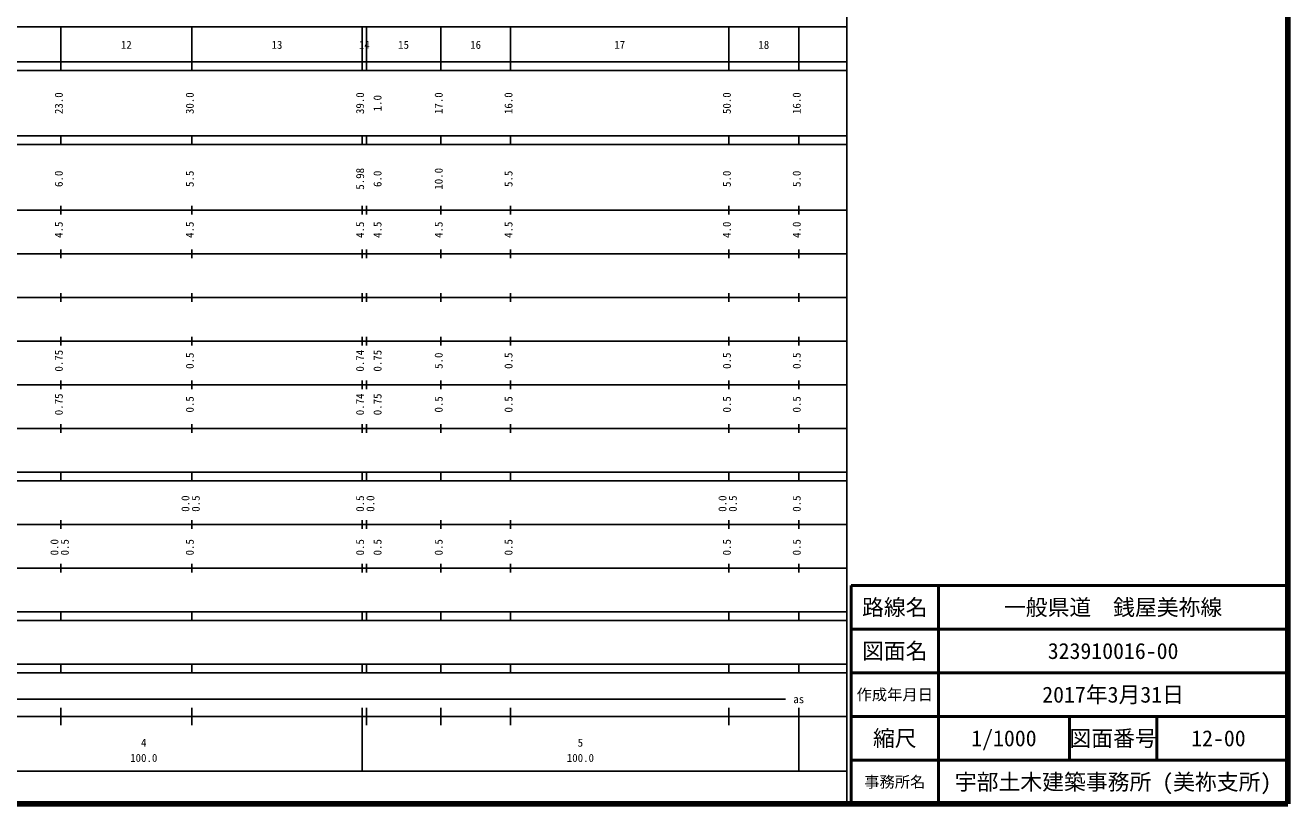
# Model space of a CAD drawing. Units: millimetres on the paper, enlarged 1000 times. Extents: x 40000 to 680000, y 20000 to 380000.
# Drawn here: x 390859 to 680000, y 20000 to 198357 of the extents above; entities that cross this region are included whole.
import ezdxf
from ezdxf.enums import TextEntityAlignment as Align

# ---------------------------------------------------------------- set-up
doc = ezdxf.new("R2010")
doc.units = ezdxf.units.MM
doc.header["$LTSCALE"] = 1000
for name, color, linetype, lineweight in [('M-TTL', 2, 'Continuous', 140), ('M-TTL-BAND', 7, 'Continuous', 25), ('M-TTL-FRAM', 2, 'Continuous', 50), ('M-TTL-LINE', 7, 'Continuous', 50)]:
    doc.layers.add(name, color=color, linetype=linetype, lineweight=lineweight)
doc.layers.add('M-TTL-TXT', color=7, linetype='Continuous')
doc.styles.add('ＭＳ ゴシック', font='')
doc.styles.get('ＭＳ ゴシック').set_extended_font_data('MS Gothic')

msp = doc.modelspace()

# ---------------------------------------------------------------- linework, layer by layer
at = {"layer": 'M-TTL'}
for p, q in [((680000, 20000), (680000, 380000)), ((40000, 20000), (680000, 20000))]:
    msp.add_line(p, q, dxfattribs=at)
at = {"layer": 'M-TTL-BAND'}
for p, q in [((579000, 20000), (579000, 370000)), ((68000, 198000), (579000, 198000)), ((399000, 188000), (399000, 198000)), ((429000, 188000), (429000, 198000)), ((468000, 188000), (468000, 198000)), ((469000, 188000), (469000, 198000)), ((486000, 188000), (486000, 198000)), ((502000, 188000), (502000, 198000)), ((552000, 188000), (552000, 198000)), ((568000, 188000), (568000, 198000)), ((40000, 190000), (579000, 190000)), ((40000, 188000), (579000, 188000)), ((40000, 173000), (579000, 173000)), ((40000, 171000), (579000, 171000)), ((399000, 171000), (399000, 173000)), ((429000, 171000), (429000, 173000)), ((468000, 171000), (468000, 173000)), ((469000, 171000), (469000, 173000)), ((486000, 171000), (486000, 173000)), ((502000, 171000), (502000, 173000)), ((552000, 171000), (552000, 173000)), ((568000, 171000), (568000, 173000)), ((399000, 155000), (399000, 157000)), ((429000, 155000), (429000, 157000)), ((468000, 155000), (468000, 157000)), ((469000, 155000), (469000, 157000)), ((486000, 155000), (486000, 157000)), ((502000, 155000), (502000, 157000)), ((552000, 155000), (552000, 157000)), ((568000, 155000), (568000, 157000)), ((40000, 156000), (579000, 156000)), ((46000, 146000), (579000, 146000)), ((399000, 145000), (399000, 147000)), ((429000, 145000), (429000, 147000)), ((468000, 145000), (468000, 147000)), ((469000, 145000), (469000, 147000)), ((486000, 145000), (486000, 147000)), ((502000, 145000), (502000, 147000)), ((552000, 145000), (552000, 147000)), ((568000, 145000), (568000, 147000)), ((52000, 136000), (579000, 136000)), ((399000, 135000), (399000, 137000)), ((429000, 135000), (429000, 137000)), ((468000, 135000), (468000, 137000)), ((469000, 135000), (469000, 137000)), ((486000, 135000), (486000, 137000)), ((502000, 135000), (502000, 137000)), ((552000, 135000), (552000, 137000)), ((568000, 135000), (568000, 137000)), ((46000, 126000), (579000, 126000)), ((399000, 125000), (399000, 127000)), ((429000, 125000), (429000, 127000)), ((468000, 125000), (468000, 127000)), ((469000, 125000), (469000, 127000)), ((486000, 125000), (486000, 127000)), ((502000, 125000), (502000, 127000)), ((552000, 125000), (552000, 127000)), ((568000, 125000), (568000, 127000)), ((52000, 116000), (579000, 116000)), ((399000, 115000), (399000, 117000)), ((429000, 115000), (429000, 117000)), ((468000, 115000), (468000, 117000)), ((469000, 115000), (469000, 117000)), ((486000, 115000), (486000, 117000)), ((502000, 115000), (502000, 117000)), ((552000, 115000), (552000, 117000)), ((568000, 115000), (568000, 117000)), ((399000, 105000), (399000, 107000)), ((429000, 105000), (429000, 107000)), ((468000, 105000), (468000, 107000)), ((469000, 105000), (469000, 107000)), ((486000, 105000), (486000, 107000)), ((502000, 105000), (502000, 107000)), ((552000, 105000), (552000, 107000)), ((568000, 105000), (568000, 107000)), ((46000, 106000), (579000, 106000)), ((40000, 96000), (579000, 96000)), ((399000, 94000), (399000, 96000)), ((429000, 94000), (429000, 96000)), ((468000, 94000), (468000, 96000)), ((469000, 94000), (469000, 96000)), ((486000, 94000), (486000, 96000)), ((502000, 94000), (502000, 96000)), ((552000, 94000), (552000, 96000)), ((568000, 94000), (568000, 96000)), ((40000, 94000), (579000, 94000)), ((49000, 84000), (579000, 84000)), ((399000, 83000), (399000, 85000)), ((429000, 83000), (429000, 85000)), ((468000, 83000), (468000, 85000)), ((469000, 83000), (469000, 85000)), ((486000, 83000), (486000, 85000)), ((502000, 83000), (502000, 85000)), ((552000, 83000), (552000, 85000)), ((568000, 83000), (568000, 85000)), ((40000, 74000), (579000, 74000)), ((399000, 73000), (399000, 75000)), ((429000, 73000), (429000, 75000)), ((468000, 73000), (468000, 75000)), ((469000, 73000), (469000, 75000)), ((486000, 73000), (486000, 75000)), ((502000, 73000), (502000, 75000)), ((552000, 73000), (552000, 75000)), ((568000, 73000), (568000, 75000)), ((40000, 64000), (579000, 64000)), ((399000, 62000), (399000, 64000)), ((429000, 62000), (429000, 64000)), ((468000, 62000), (468000, 64000)), ((469000, 62000), (469000, 64000)), ((486000, 62000), (486000, 64000)), ((502000, 62000), (502000, 64000)), ((552000, 62000), (552000, 64000)), ((568000, 62000), (568000, 64000)), ((40000, 62000), (579000, 62000)), ((40000, 52000), (579000, 52000)), ((40000, 50000), (579000, 50000)), ((399000, 50000), (399000, 52000)), ((429000, 50000), (429000, 52000)), ((468000, 50000), (468000, 52000)), ((469000, 50000), (469000, 52000)), ((486000, 50000), (486000, 52000)), ((502000, 50000), (502000, 52000)), ((552000, 50000), (552000, 52000)), ((568000, 50000), (568000, 52000)), ((71000, 44000), (565000, 44000)), ((399000, 38000), (399000, 42000)), ((429000, 38000), (429000, 42000)), ((468000, 27500), (468000, 42000)), ((469000, 38000), (469000, 42000)), ((486000, 38000), (486000, 42000)), ((502000, 38000), (502000, 42000)), ((552000, 38000), (552000, 42000)), ((568000, 27500), (568000, 42000)), ((40000, 40000), (579000, 40000)), ((68000, 27500), (579000, 27500))]:
    msp.add_line(p, q, dxfattribs=at)
at = {"layer": 'M-TTL-FRAM'}
for p, q in [((680000, 70000), (580000, 70000)), ((580000, 70000), (580000, 20000))]:
    msp.add_line(p, q, dxfattribs=at)
at = {"layer": 'M-TTL-LINE'}
for p, q in [((600000, 70000), (600000, 20000)), ((680000, 60000), (580000, 60000)), ((680000, 50000), (580000, 50000)), ((680000, 40000), (580000, 40000)), ((630000, 40000), (630000, 30000)), ((650000, 40000), (650000, 30000)), ((680000, 30000), (580000, 30000))]:
    msp.add_line(p, q, dxfattribs=at)

# ---------------------------------------------------------------- texts
at = {"layer": 'M-TTL-BAND', "style": 'ＭＳ ゴシック'}
for s, p in [('12', (414000, 192405)), ('13', (448500, 192405)), ('14', (468500, 192405)), ('15', (477500, 192405)), ('16', (494000, 192405)), ('17', (527000, 192405)), ('18', (560000, 192405)), ('as', (568000, 42500)), ('4', (418000, 32523)), ('5', (518000, 32523)), ('100.0', (418000, 29033)), ('100.0', (518000, 29033))]:
    msp.add_text(s, height=1833, dxfattribs=at).set_placement(p, align=Align.BOTTOM_CENTER)
for s, p in [('23.0', (400000, 180500)), ('30.0', (430000, 180500)), ('39.0', (469000, 180500)), ('1.0', (473000, 180500)), ('17.0', (487000, 180500)), ('16.0', (503000, 180500)), ('50.0', (553000, 180500)), ('16.0', (569000, 180500)), ('6.0', (400000, 163174)), ('5.5', (430000, 163174)), ('5.98', (469000, 163174)), ('6.0', (473000, 163174)), ('10.0', (487000, 163174)), ('5.5', (503000, 163174)), ('5.0', (553000, 163174)), ('5.0', (569000, 163174)), ('4.5', (400000, 151500)), ('4.5', (430000, 151500)), ('4.5', (469000, 151500)), ('4.5', (473000, 151500)), ('4.5', (487000, 151500)), ('4.5', (503000, 151500)), ('4.0', (553000, 151500)), ('4.0', (569000, 151500)), ('0.75', (400000, 121500)), ('0.5', (430000, 121500)), ('0.74', (469000, 121500)), ('0.75', (473000, 121500)), ('5.0', (487000, 121500)), ('0.5', (503000, 121500)), ('0.5', (553000, 121500)), ('0.5', (569000, 121500)), ('0.75', (400000, 111500)), ('0.5', (430000, 111500)), ('0.74', (469000, 111500)), ('0.75', (473000, 111500)), ('0.5', (487000, 111500)), ('0.5', (503000, 111500)), ('0.5', (553000, 111500)), ('0.5', (569000, 111500)), ('0.0', (429000, 88764)), ('0.5', (431370, 88764)), ('0.5', (469000, 88764)), ('0.5', (469000, 88764)), ('0.0', (471370, 88764)), ('0.0', (552000, 88764)), ('0.5', (554370, 88764)), ('0.5', (569000, 88764)), ('0.0', (399000, 78764)), ('0.5', (401370, 78764)), ('0.5', (430000, 78764)), ('0.5', (469000, 78764)), ('0.5', (473000, 78764)), ('0.5', (487000, 78764)), ('0.5', (503000, 78764)), ('0.5', (553000, 78764)), ('0.5', (569000, 78764))]:
    msp.add_text(s, height=1833, rotation=90, dxfattribs=at).set_placement(p, align=Align.BOTTOM_CENTER)
at = {"layer": 'M-TTL-TXT', "style": 'ＭＳ ゴシック'}
for s, height, p in [('路線名', 3666, (590000, 65000)), ('路線名', 3666, (590000, 65000)), ('一般県道\u3000銭屋美祢線', 3666, (640000, 65000)), ('図面名', 3666, (590000, 55000)), ('図面名', 3666, (590000, 55000)), ('323910016-00', 3666, (640000, 55000)), ('作成年月日', 2566, (590000, 45000)), ('作成年月日', 2566, (590000, 45000)), ('2017年3月31日', 3666, (640000, 45000)), ('縮尺', 3666, (590000, 35000)), ('縮尺', 3666, (590000, 35000)), ('1/1000', 3666, (615000, 35000)), ('図面番号', 3666, (640000, 35000)), ('図面番号', 3666, (640000, 35000)), ('12-00', 3666, (664125, 35000)), ('事務所名', 2566, (590000, 25000)), ('事務所名', 2566, (590000, 25000)), ('宇部土木建築事務所 (美祢支所)', 3666, (640000, 25000))]:
    msp.add_text(s, height=height, dxfattribs=at).set_placement(p, align=Align.MIDDLE_CENTER)

doc.saveas('drawing.dxf')
